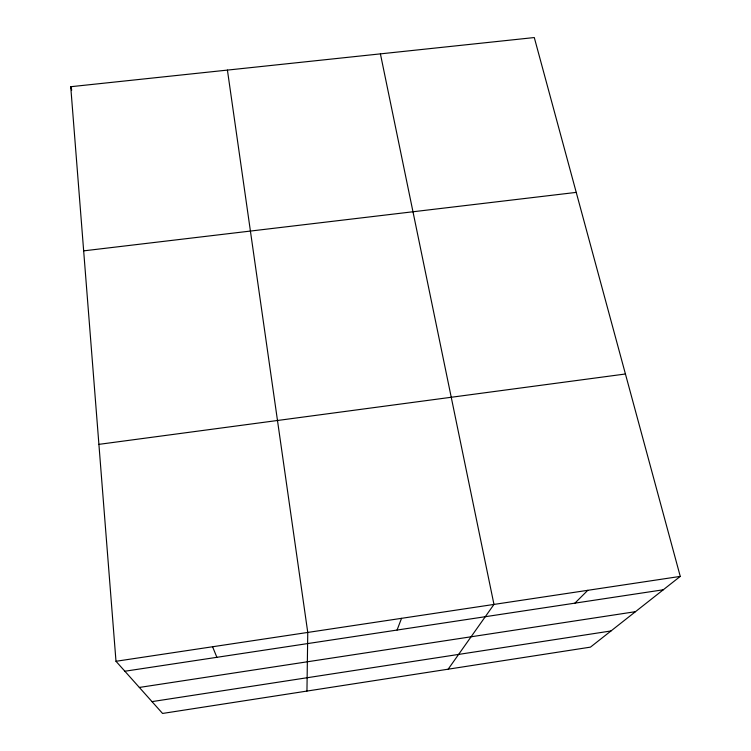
<?xml version="1.0" encoding="UTF-8"?>
<svg xmlns="http://www.w3.org/2000/svg" width="751" height="751" viewBox="0 0 751 751"><rect width="100%" height="100%" fill="white"/><g stroke="black" fill="none" stroke-linecap="round" stroke-linejoin="round"><path stroke-width="1.13" d="M306.952 691.07L307.76 632.436L227.422 70.096M397.063 630.051L401.541 618.326M448.159 669.188L493.97 604.424L380.41 53.865M574.909 603.147L587.808 590.305M680.265 576.402L590.446 647.137L162.563 713.45L115.992 661.284L70.735 86.712L534.29 37.55L680.265 576.402L115.992 661.284M152.002 701.622L610.976 630.962M139.348 687.447L635.459 611.68M124.873 671.234L663.283 589.779M98.907 444.357L625.433 373.989M83.661 250.862L576.242 192.387M212.58 646.752L216.879 657.313M70.735 86.712L71.739 90.082"/></g></svg>
